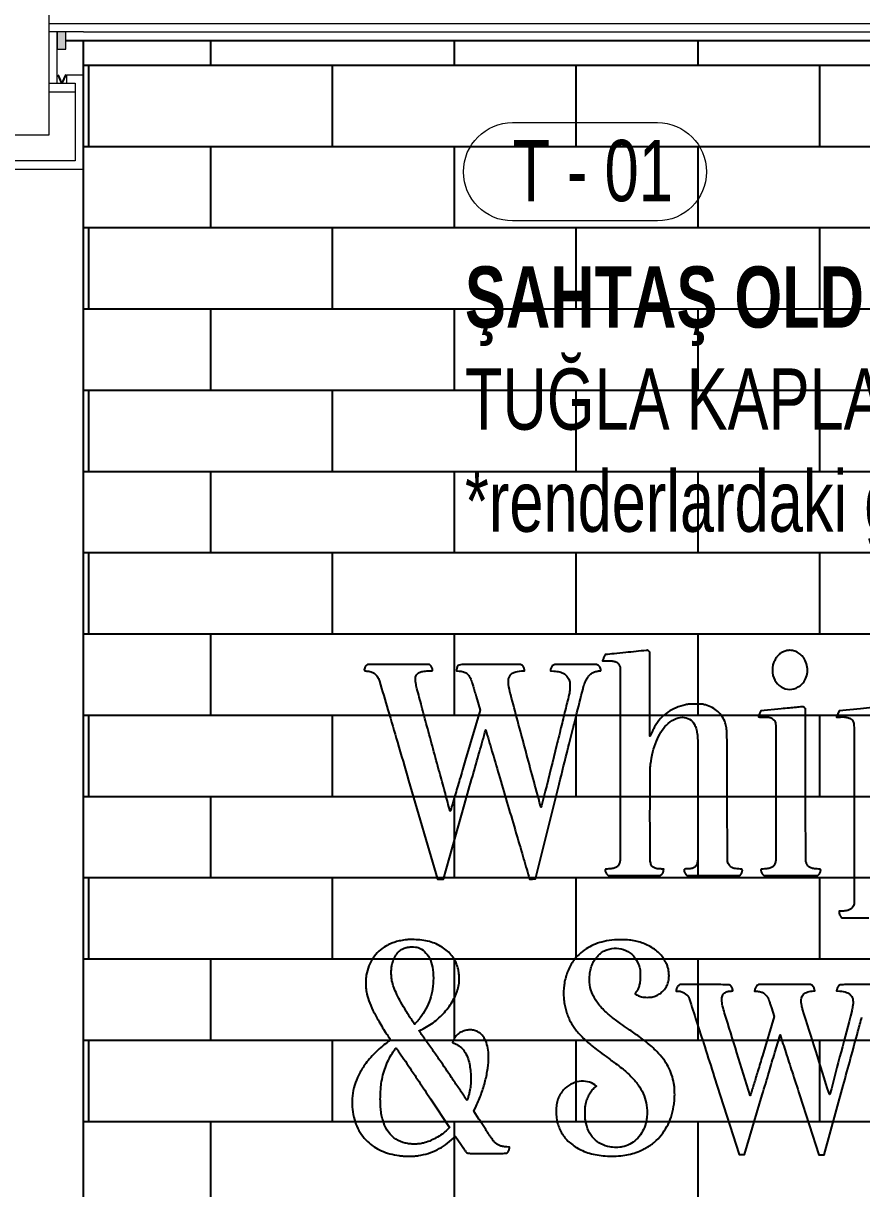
# Model space of a CAD drawing. Header units: millimetres. Extents: x 106699 to 122058, y 158555 to 162844.
# Drawn here: x 108036.4 to 108134.2, y 159782.3 to 159918.4 of the extents above; entities that cross this region are included whole.
import ezdxf

# ---------------------------------------------------------------- set-up
doc = ezdxf.new("R2010")
doc.units = ezdxf.units.MM
for name, color, linetype, lineweight in [('ahsap kesit on', 40, 'Continuous', 20), ('no3_tefriş ön kalın', 192, 'Continuous', 20), ('no3_yazı tefriş', 152, 'Continuous', 0)]:
    doc.layers.add(name, color=color, linetype=linetype, lineweight=lineweight)
doc.layers.add('area', color=200, linetype='Continuous', plot=False)
doc.layers.add('S2000-002 Çizgi', color=7, linetype='Continuous')
doc.styles.add('finish schedule$0$SIMPLEX', font='simplex.shx', dxfattribs={"width": 0.75, "height": 2.5})

# ---------------------------------------------------------------- blocks, each defined once
blk = doc.blocks.new('corncei')
at = {"linetype": 'Continuous'}
h = blk.add_hatch(color=254, dxfattribs=at)
h.dxf.hatch_style = 1
h.paths.add_polyline_path([(115776, 159996.47), (115776, 159994.47), (115775, 159994.47), (115775, 159996.47)])
at = {"layer": 'no3_tefriş ön kalın', "color": 6}
blk.add_lwpolyline([(115776, 159996.47), (115776, 159994.47), (115775, 159994.47), (115775, 159996.47), (115776, 159996.47)], dxfattribs=at)
blk = doc.blocks.new('A$Ce90a850b')
at = {"elevation": 0}
for points in [[(39.03, 100.24, 0.000267), (36.63, 100, 0.001265), (35.26, 99.86, 0.000219), (34.27, 99.76, 0.171752), (34.22, 99.74, 0.089122), (34.2, 99.7, 0.00086), (34.05, 99.39, 0.000743), (33.91, 99.07, 0.105151), (33.9, 99.03, 0.417923), (33.91, 99.03, 0.000166), (34.06, 99.03, 0.002031), (34.24, 99.03, 0.001217), (34.46, 99.04, -0.022658), (35.03, 99.02, -0.07078), (35.41, 98.94, -0.102485), (35.67, 98.78, -0.087046), (35.86, 98.52), (35.97, 98.3), (35.98, 87.07, -0.000182), (35.99, 81.64, -0.000717), (35.98, 78.3, -0.000204), (35.97, 75.85, -0.046195), (35.95, 75.63, -0.072242), (35.82, 75.25, -0.110492), (35.61, 74.99, -0.09882), (35.28, 74.83, -0.049108), (34.82, 74.76, 0.003335), (34.45, 74.73, 0.044497), (34.31, 74.71, 0.160273), (34.25, 74.67, 0.171696), (34.23, 74.6, 0.062061), (34.24, 74.47, 0.03792), (34.3, 74.31, 0.038241), (34.37, 74.17, 0.079886), (34.45, 74.08), (34.56, 73.99), (37.63, 73.99), (40.7, 73.99), (40.83, 74.1, 0.03257), (40.88, 74.15, 0.025314), (40.93, 74.21, 0.025913), (40.97, 74.27, 0.054777), (40.99, 74.32, 0.018449), (41.02, 74.43, 0.010992), (41.04, 74.56, 0.003426), (41.07, 74.7, 0.409278), (41.06, 74.71, 0.026377), (41.05, 74.71, 0.000066), (40.93, 74.72, 0.000421), (40.79, 74.73, 0.000262), (40.63, 74.74, -0.012309), (40.29, 74.77, -0.041442), (40.07, 74.82, -0.058753), (39.91, 74.89, -0.049771), (39.75, 75, -0.145256), (39.57, 75.29, -0.056061), (39.49, 75.77, -0.011673), (39.47, 76.76, -0.00033), (39.46, 81.01, -0.000249), (39.47, 84.32, -0.002437), (39.47, 85.72, -0.005186), (39.49, 86.52, -0.026122), (39.53, 86.96, -0.026318), (39.8, 88.41, -0.03599), (40.21, 89.67, -0.04054), (40.74, 90.72, -0.057605), (41.38, 91.54, -0.080607), (42.28, 92.2, -0.11397), (43.24, 92.44, -0.137398), (44.08, 92.22, -0.144736), (44.66, 91.6, -0.025601), (44.76, 91.37, -0.020589), (44.85, 91.12, -0.018964), (44.92, 90.84, -0.014738), (44.97, 90.53, -0.036725), (45.03, 89.8, -0.000211), (45.03, 82.92, -0.000137), (45.03, 75.93, -0.057776), (44.98, 75.45, -0.084889), (44.84, 75.13, -0.112412), (44.62, 74.91, -0.093552), (44.28, 74.78, -0.044482), (43.82, 74.74, 0.012017), (43.6, 74.74, 0.095122), (43.51, 74.71, 0.201939), (43.46, 74.66, 0.087764), (43.44, 74.57, 0.063817), (43.46, 74.43, 0.043526), (43.51, 74.29, 0.044001), (43.59, 74.16, 0.073489), (43.68, 74.06), (43.78, 73.99), (46.85, 73.99), (49.93, 73.99), (50.05, 74.11, 0.057262), (50.13, 74.21, 0.044974), (50.19, 74.33, 0.044147), (50.23, 74.47, 0.04961), (50.25, 74.61, 0.179066), (50.22, 74.67, 0.154666), (50.16, 74.71, 0.043592), (50.02, 74.73, 0.003428), (49.65, 74.76, -0.043119), (49.27, 74.81, -0.073831), (48.96, 74.94, -0.085288), (48.74, 75.13, -0.079425), (48.58, 75.38), (48.5, 75.59), (48.48, 83.31, 0.000185), (48.46, 89.09, 0.006044), (48.44, 90.48, 0.026304), (48.38, 91.22, 0.047687), (48.25, 91.81, 0.064175), (47.9, 92.52, 0.064533), (47.39, 93.11, 0.062734), (46.73, 93.58, 0.055252), (45.94, 93.88, 0.015364), (45.71, 93.94, 0.028714), (45.52, 93.97, 0.017796), (45.27, 93.98, 0.002813), (44.79, 93.98, 0.003428), (44.34, 93.98, 0.013956), (44.07, 93.97, 0.019888), (43.85, 93.95, 0.013571), (43.6, 93.9, 0.049629), (42.5, 93.56, 0.056367), (41.53, 93.02, 0.05557), (40.7, 92.28, 0.046109), (40, 91.32, 0.009653), (39.9, 91.15, 0.006095), (39.8, 90.95, 0.006119), (39.7, 90.75, 0.011195), (39.62, 90.58), (39.46, 90.22), (39.46, 95.12), (39.45, 100.03), (39.33, 100.15, 0.010487), (39.29, 100.19, 0.015935), (39.24, 100.23, 0.010575), (39.21, 100.26, 0.241467), (39.2, 100.26, -0.040682), (39.18, 100.26, -0.002343), (39.14, 100.25, -0.003557), (39.09, 100.25, -0.002606)], [(55.52, 100.24, 0.03845), (55.35, 100.2, 0.020746), (55.14, 100.13, 0.020576), (54.93, 100.04, 0.030937), (54.76, 99.95, 0.055862), (54.45, 99.7, 0.043674), (54.18, 99.37, 0.042312), (53.97, 98.98, 0.044112), (53.82, 98.57, 0.042391), (53.78, 98.3, 0.020625), (53.76, 97.94, 0.020612), (53.77, 97.59, 0.043786), (53.82, 97.31, 0.120187), (54.35, 96.34, 0.137675), (55.24, 95.78, 0.141231), (56.27, 95.77, 0.128867), (57.2, 96.31, 0.091219), (57.63, 96.94, 0.080617), (57.83, 97.7, 0.078919), (57.78, 98.5, 0.081737), (57.49, 99.24, 0.070573), (57.12, 99.7, 0.06946), (56.63, 100.04, 0.07101), (56.08, 100.23, 0.079807)], [(6.35, 98.5, 0.037861), (6.29, 98.44, 0.036826), (6.24, 98.37, 0.035492), (6.2, 98.29, 0.030279), (6.16, 98.2, 0.015123), (6.11, 97.99, 0.207851), (6.12, 97.91, 0.213658), (6.19, 97.87, 0.016042), (6.41, 97.84, -0.051658), (6.89, 97.76, -0.083503), (7.27, 97.58, -0.085129), (7.57, 97.28, -0.055707), (7.8, 96.86, -0.02706), (7.87, 96.66, -0.000052), (8.87, 93.3, -0.00038), (9.98, 89.52, -0.000235), (11.28, 85.08), (14.66, 73.55), (15, 73.55), (15.35, 73.55), (17.81, 82.27, -0.000121), (18.76, 85.6, -0.000202), (19.55, 88.41, -0.000002), (20.28, 90.97, -0.572393), (20.28, 90.97, -0.125376), (20.29, 90.96, -0.000001), (21.01, 88.49, -0.000114), (21.81, 85.78, -0.000069), (22.76, 82.55, 0.000022), (23.71, 79.31, 0.000035), (24.53, 76.53, 0.000007), (25.25, 74.08, 0.00159), (25.32, 73.85), (25.41, 73.55), (25.76, 73.56), (26.1, 73.57), (28.85, 84.63, -0.000296), (29.91, 88.9, -0.000465), (30.83, 92.57, -0.000109), (31.64, 95.78, -0.018972), (31.74, 96.12, -0.024694), (31.96, 96.69, -0.04634), (32.2, 97.12, -0.056516), (32.48, 97.44, -0.066744), (32.81, 97.67, -0.033596), (32.98, 97.74, -0.02297), (33.18, 97.8, -0.02314), (33.38, 97.84, -0.03827), (33.55, 97.85, 0.011709), (33.65, 97.86, 0.098507), (33.69, 97.87, 0.206206), (33.71, 97.89, 0.080236), (33.72, 97.94, 0.077679), (33.69, 98.14, 0.069897), (33.6, 98.33, 0.072788), (33.46, 98.48, 0.099667), (33.3, 98.57, 0.066424), (33.16, 98.59, 0.002309), (32.64, 98.6, 0.003204), (31.89, 98.61, 0.000934), (30.75, 98.61), (28.34, 98.61), (28.18, 98.53, 0.076842), (28.05, 98.44, 0.063292), (27.95, 98.31, 0.062849), (27.88, 98.15, 0.073401), (27.85, 98), (27.85, 97.87), (28.22, 97.84, -0.047185), (28.92, 97.73, -0.081283), (29.46, 97.5, -0.095477), (29.84, 97.13, -0.090481), (30.07, 96.65, -0.044345), (30.11, 96.42, -0.015761), (30.12, 96.08, -0.016041), (30.11, 95.73, -0.027711), (30.08, 95.44, -0.019388), (30.05, 95.26, -0.000102), (29.62, 93.5, -0.000453), (29.13, 91.5, -0.000288), (28.56, 89.16, -0.000044), (27.24, 83.8, -0.001646), (26.93, 82.59, -0.002742), (26.77, 81.97, -0.715683), (26.73, 81.96, -0.0337), (26.68, 82.1, -0.000008), (24.95, 88.53, -0.000046), (23.3, 94.68, -0.005798), (23.1, 95.45, -0.042411), (22.93, 96.55, -0.146262), (23.09, 97.25, -0.179552), (23.57, 97.66, -0.07086), (24.45, 97.85), (24.81, 97.87), (24.8, 98.02, 0.058417), (24.77, 98.17, 0.050405), (24.7, 98.33, 0.052831), (24.61, 98.46, 0.089672), (24.51, 98.54, 0.111369), (24.35, 98.59, 0.007551), (23.9, 98.6, 0.004247), (23.07, 98.61, 0.000317), (20.82, 98.61, 0.000486), (18.16, 98.61, 0.014628), (17.49, 98.59, 0.067452), (17.17, 98.52, 0.173554), (16.98, 98.38, 0.043011), (16.95, 98.32, 0.020996), (16.92, 98.23, 0.020654), (16.9, 98.14, 0.028061), (16.89, 98.06), (16.87, 97.87), (17.17, 97.84, -0.057064), (17.67, 97.75, -0.08883), (18.06, 97.55, -0.086563), (18.36, 97.22, -0.051695), (18.6, 96.75, -0.016603), (18.66, 96.56, -0.001345), (18.81, 96.08, -0.00181), (18.98, 95.5, -0.00139), (19.16, 94.86), (19.62, 93.26), (17.9, 87.41, -0.000185), (17.24, 85.17, -0.000305), (16.68, 83.27, -0.000018), (16.17, 81.56, -0.050624), (16.15, 81.51, -0.262277), (16.14, 81.5, -0.267016), (16.12, 81.51, -0.066915), (16.1, 81.55, -0.013142), (16.08, 81.62, 0.000754), (16.05, 81.75, 0.000002), (15.5, 83.78, 0.000011), (14.88, 86.06, 0.000007), (14.15, 88.74, -0.00024), (13.42, 91.44, -0.000367), (12.8, 93.77, -0.000121), (12.25, 95.8, -0.01025), (12.18, 96.11, -0.019707), (12.12, 96.44, -0.024115), (12.09, 96.76, -0.026634), (12.09, 97.03, -0.057552), (12.13, 97.24, -0.140104), (12.3, 97.51, -0.088702), (12.61, 97.7, -0.062797), (13.08, 97.82, -0.029042), (13.72, 97.85, 0.003505), (13.94, 97.86, 0.054887), (14.02, 97.87, 0.202857), (14.05, 97.89, 0.134515), (14.07, 97.94, 0.059116), (14.05, 98.09, 0.040366), (14, 98.25, 0.040917), (13.92, 98.4, 0.072406), (13.83, 98.5), (13.7, 98.61), (10.09, 98.61), (6.47, 98.61)], [(54.79, 93.43), (52.4, 93.19), (52.26, 92.89, 0.000775), (52.21, 92.77, 0.001004), (52.16, 92.65, 0.000753), (52.13, 92.56, 0.009035), (52.11, 92.52, 0.412086), (52.12, 92.49, 0.069001), (52.19, 92.48, 0.022117), (52.34, 92.47, 0.002296), (52.69, 92.47, -0.004329), (53.01, 92.47, -0.017033), (53.21, 92.46, -0.026794), (53.36, 92.44, -0.032243), (53.5, 92.4, -0.051), (53.68, 92.32, -0.045335), (53.85, 92.2, -0.046877), (53.99, 92.06, -0.067407), (54.08, 91.91, -0.098786), (54.13, 91.7, -0.002169), (54.14, 90.67, -0.00193), (54.15, 88.87, -0.000133), (54.16, 83.8, -0.000261), (54.17, 79.96, -0.001003), (54.16, 77.58, -0.000389), (54.15, 75.85, -0.04584), (54.13, 75.63, -0.072175), (54, 75.25, -0.11047), (53.79, 74.99, -0.098821), (53.46, 74.83, -0.049098), (53, 74.76, 0.003335), (52.63, 74.73, 0.044497), (52.49, 74.71, 0.160273), (52.43, 74.67, 0.171696), (52.41, 74.6, 0.062061), (52.42, 74.47, 0.03792), (52.48, 74.31, 0.038241), (52.55, 74.17, 0.079886), (52.63, 74.08), (52.74, 73.99), (55.9, 73.99), (59.06, 73.99), (59.17, 74.08, 0.079886), (59.25, 74.17, 0.038241), (59.32, 74.31, 0.03792), (59.37, 74.47, 0.062061), (59.39, 74.6, 0.17364), (59.37, 74.67, 0.158991), (59.3, 74.71, 0.044224), (59.17, 74.73, 0.003345), (58.79, 74.76, -0.051663), (58.34, 74.83, -0.09714), (58.01, 75, -0.108093), (57.79, 75.26, -0.075452), (57.67, 75.62, -0.044387), (57.65, 75.84, -0.000253), (57.64, 77.86, -0.000838), (57.63, 80.55, -0.000251), (57.63, 84.64), (57.63, 93.45), (57.51, 93.56, 0.02831), (57.45, 93.62, 0.049361), (57.39, 93.65, 0.058391), (57.34, 93.67, 0.065492), (57.28, 93.67, 0.015253), (57.2, 93.67, 0.000107), (56.51, 93.6, 0.000414), (55.71, 93.52, 0.000265)], [(11.06, 66.47, 0.017034), (10.34, 66.36, 0.027059), (9.73, 66.21, 0.029579), (9.18, 66.01, 0.026975), (8.64, 65.74, 0.05642), (7.81, 65.13, 0.057163), (7.13, 64.34, 0.055622), (6.64, 63.41, 0.048564), (6.34, 62.34, 0.031208), (6.29, 61.91, 0.016422), (6.27, 61.36, 0.016417), (6.3, 60.82, 0.030004), (6.36, 60.38, 0.037633), (6.64, 59.35, 0.025674), (7.12, 58.23, 0.021259), (7.8, 56.96, 0.011837), (8.72, 55.47, -0.000755), (8.9, 55.21, -0.001236), (9.04, 54.99, -0.000112), (9.17, 54.79, -0.144355), (9.17, 54.78, -0.232726), (9.17, 54.77, -0.000463), (9.06, 54.69, -0.003042), (8.93, 54.6, -0.001865), (8.78, 54.49, 0.018268), (8.03, 53.88, 0.019294), (7.33, 53.24, 0.019832), (6.7, 52.56, 0.022215), (6.16, 51.86, 0.038745), (5.46, 50.7, 0.043327), (4.98, 49.48, 0.044669), (4.72, 48.24, 0.046588), (4.7, 46.98, 0.036964), (4.88, 45.77, 0.047798), (5.24, 44.7, 0.050103), (5.77, 43.76, 0.047513), (6.48, 42.93, 0.044083), (7.24, 42.32, 0.042281), (8.1, 41.84, 0.039988), (9.07, 41.5, 0.031906), (10.17, 41.28, 0.021825), (10.69, 41.23, 0.01155), (11.34, 41.21, 0.011447), (11.98, 41.23, 0.028184), (12.44, 41.28, 0.036743), (13.56, 41.54, 0.039338), (14.6, 41.96, 0.038566), (15.58, 42.55, 0.032802), (16.51, 43.3), (16.75, 43.52), (17.36, 42.6, 0.002793), (17.67, 42.14, 0.010329), (17.87, 41.86, 0.013546), (18.01, 41.68, 0.089471), (18.1, 41.6, 0.10475), (18.23, 41.56, 0.018222), (18.51, 41.54, 0.007221), (19.01, 41.53, 0.000507), (20.44, 41.53, 0.000609), (21.77, 41.53, 0.006052), (22.32, 41.54, 0.010816), (22.64, 41.56, 0.108138), (22.77, 41.59, 0.095392), (22.86, 41.67, 0.04928), (22.94, 41.79, 0.044995), (23.01, 41.95, 0.042217), (23.04, 42.11), (23.07, 42.26), (22.73, 42.29, -0.026519), (22.25, 42.35, -0.053023), (21.88, 42.46, -0.060692), (21.57, 42.63, -0.047336), (21.29, 42.88, -0.025101), (21.17, 43.02, -0.005598), (20.99, 43.27, -0.005798), (20.78, 43.57, -0.005571), (20.58, 43.87, 0.000123), (20.35, 44.22, 0.00006), (20.06, 44.66, 0.00006), (19.76, 45.13, 0.000087), (19.49, 45.54), (18.88, 46.46), (19.17, 47.06, 0.02595), (19.77, 48.49, 0.025128), (20.23, 50, 0.02604), (20.52, 51.48, 0.035169), (20.62, 52.84, 0.042925), (20.53, 53.83, 0.062059), (20.28, 54.67, 0.072776), (19.87, 55.32, 0.099611), (19.32, 55.75, 0.028584), (19.08, 55.85, 0.039522), (18.85, 55.92, 0.03834), (18.61, 55.94, 0.024774), (18.33, 55.94, 0.057395), (17.75, 55.84, 0.070359), (17.24, 55.6, 0.071801), (16.83, 55.25, 0.063214), (16.52, 54.77, 0.008533), (16.47, 54.68, 0.010938), (16.44, 54.6, 0.008955), (16.41, 54.53, 0.086907), (16.41, 54.5, 0.218417), (16.42, 54.47, 0.04274), (16.46, 54.44, 0.035941), (16.52, 54.41, 0.020541), (16.6, 54.39, -0.078147), (17.18, 54.09, -0.069489), (17.67, 53.62, -0.061744), (18.06, 52.98, -0.043106), (18.34, 52.18, -0.031232), (18.47, 51.46, -0.020817), (18.54, 50.63, -0.020857), (18.54, 49.8, -0.032245), (18.46, 49.09, -0.013367), (18.38, 48.71, -0.00907), (18.28, 48.28, -0.004423), (18.16, 47.87, -0.127152), (18.11, 47.77, -0.46318), (18.08, 47.78, -0.001372), (17.83, 48.12, -0.005047), (17.53, 48.56, -0.001963), (17.12, 49.17, 0.001196), (16.29, 50.4, 0.002177), (15.61, 51.4, 0.002203), (14.93, 52.39, 0.001259), (14.09, 53.58, -0.000616), (13.23, 54.8, -0.004007), (12.8, 55.42, -0.001896), (12.53, 55.83, -0.494806), (12.54, 55.87, 0.033049), (12.57, 55.88, 0.000736), (12.69, 55.94, 0.001663), (12.83, 56.01, 0.001124), (12.99, 56.09, 0.054541), (14.48, 57.06, 0.052038), (15.75, 58.34, 0.054325), (16.67, 59.79, 0.074328), (17.15, 61.26, 0.036503), (17.19, 61.78, 0.026947), (17.17, 62.36, 0.026644), (17.09, 62.94, 0.032616), (16.95, 63.47, 0.096626), (16.22, 64.73, 0.08431), (15.05, 65.7, 0.075568), (13.5, 66.3, 0.057575), (11.69, 66.49, 0.002062), (11.48, 66.49, 0.002587), (11.29, 66.49, 0.002075), (11.13, 66.48, 0.020283)], [(12.41, 65.55, -0.112947), (13.14, 65.1, -0.084726), (13.71, 64.33, -0.070078), (14.06, 63.28, -0.045602), (14.17, 62, -0.03833), (14.08, 60.72, -0.04219), (13.79, 59.52, -0.042828), (13.3, 58.4, -0.04191), (12.63, 57.37, -0.008465), (12.41, 57.1, -0.009992), (12.2, 56.85, -0.003366), (12, 56.63, -0.436269), (11.97, 56.63, -0.041941), (11.91, 56.71, -0.000474), (11.56, 57.24, -0.001686), (11.23, 57.75, -0.00368), (10.98, 58.15, -0.011749), (10.37, 59.18, -0.019027), (9.9, 60.1, -0.022197), (9.56, 60.92, -0.031342), (9.34, 61.68, -0.033803), (9.28, 62.08, -0.018879), (9.26, 62.58, -0.018858), (9.27, 63.08, -0.032292), (9.33, 63.49, -0.047959), (9.55, 64.22, -0.067312), (9.89, 64.81, -0.074288), (10.34, 65.25, -0.076969), (10.89, 65.53, -0.04352), (11.25, 65.61, -0.030867), (11.67, 65.64, -0.031246), (12.07, 65.62, -0.052409)], [(35.31, 66.48, 0.025212), (34.1, 66.27, 0.039186), (33.09, 65.97, 0.042774), (32.21, 65.53, 0.039279), (31.39, 64.94, 0.067584), (30.47, 63.92, 0.059445), (29.8, 62.64, 0.05706), (29.44, 61.19, 0.053051), (29.39, 59.66, 0.020754), (29.48, 58.96, 0.025463), (29.62, 58.32, 0.026142), (29.82, 57.71, 0.024179), (30.08, 57.1, 0.019907), (30.38, 56.58, 0.022155), (30.7, 56.1, 0.021059), (31.08, 55.62, 0.015093), (31.54, 55.13, 0.013979), (32.08, 54.61, 0.013639), (32.65, 54.12, 0.01064), (33.36, 53.56, 0.004285), (34.35, 52.84, -0.003053), (35.45, 52.03, -0.009796), (36.17, 51.48, -0.013847), (36.72, 51.02, -0.014444), (37.23, 50.53, -0.038989), (38.08, 49.54, -0.052839), (38.67, 48.52, -0.055271), (39.01, 47.44, -0.04884), (39.12, 46.26, -0.01601), (39.11, 45.86, -0.021569), (39.07, 45.5, -0.02258), (39, 45.16, -0.020672), (38.9, 44.81, -0.05886), (38.48, 43.9, -0.064223), (37.86, 43.15, -0.066627), (37.09, 42.6, -0.071988), (36.23, 42.29, -0.033663), (35.92, 42.25, -0.016487), (35.51, 42.23, -0.016449), (35.1, 42.25, -0.027248), (34.76, 42.29, -0.076869), (33.73, 42.64, -0.085311), (32.89, 43.27, -0.081506), (32.29, 44.18, -0.062933), (31.94, 45.31, -0.028837), (31.89, 45.72, -0.0147), (31.88, 46.24, -0.014701), (31.89, 46.77, -0.028018), (31.94, 47.18, -0.0353), (32.1, 47.81, -0.043214), (32.33, 48.37, -0.04637), (32.64, 48.85, -0.054244), (33.02, 49.23), (33.22, 49.39), (33.04, 49.52, 0.107694), (32.18, 49.9, 0.08948), (31.19, 49.93, 0.085296), (30.2, 49.6, 0.085544), (29.38, 48.96, 0.04799), (28.99, 48.44, 0.050311), (28.72, 47.86, 0.047955), (28.55, 47.21, 0.037143), (28.5, 46.48, 0.065261), (28.68, 45.04, 0.077637), (29.23, 43.78, 0.077008), (30.14, 42.75, 0.062896), (31.39, 41.95, 0.031292), (32.2, 41.62, 0.029733), (33.05, 41.4, 0.027982), (33.98, 41.26, 0.021751), (35, 41.21, 0.021905), (36.05, 41.26, 0.031311), (36.97, 41.4, 0.033113), (37.82, 41.64, 0.029421), (38.67, 42, 0.014994), (39.11, 42.23, 0.020142), (39.49, 42.47, 0.020542), (39.84, 42.74, 0.016648), (40.19, 43.05, 0.047502), (40.96, 43.91, 0.044683), (41.57, 44.92, 0.042795), (42.01, 46.07, 0.036688), (42.27, 47.33, 0.021786), (42.33, 47.9, 0.013534), (42.34, 48.56, 0.01356), (42.32, 49.21, 0.029148), (42.26, 49.7, 0.036534), (41.99, 50.73, 0.042313), (41.59, 51.66, 0.04053), (41.02, 52.54, 0.029271), (40.26, 53.43, 0.016983), (39.66, 54, 0.01568), (39.02, 54.54, 0.011546), (38.18, 55.17, 0.004065), (36.94, 56.04, -0.002623), (36.06, 56.66, -0.006619), (35.43, 57.12, -0.008744), (34.92, 57.51, -0.010775), (34.47, 57.89, -0.043294), (33.46, 58.95, -0.063415), (32.78, 60.05, -0.069287), (32.44, 61.2, -0.06583), (32.42, 62.43, -0.031781), (32.55, 63.1, -0.044478), (32.75, 63.68, -0.047282), (33.03, 64.18, -0.043625), (33.42, 64.64, -0.018822), (33.67, 64.88, -0.032962), (33.91, 65.06, -0.035036), (34.15, 65.19, -0.024865), (34.44, 65.31, -0.093346), (35.56, 65.49, -0.101251), (36.63, 65.23, -0.100635), (37.52, 64.58, -0.091105), (38.12, 63.6, -0.02285), (38.23, 63.26, -0.035507), (38.3, 62.96, -0.030235), (38.32, 62.62, -0.01184), (38.32, 62.14, -0.020585), (38.28, 61.54, -0.038534), (38.18, 61.06, -0.046581), (38.04, 60.67, -0.054909), (37.82, 60.34, 0.012459), (37.78, 60.28, 0.01625), (37.75, 60.23, 0.013878), (37.72, 60.19, 0.126389), (37.72, 60.17, 0.284343), (37.75, 60.12, 0.007339), (37.99, 60, 0.015663), (38.25, 59.89, 0.026392), (38.47, 59.82, 0.045819), (38.76, 59.77, 0.02009), (39.14, 59.75, 0.020096), (39.52, 59.77, 0.04549), (39.81, 59.81, 0.048211), (40.33, 60.01, 0.055619), (40.78, 60.3, 0.056951), (41.15, 60.67, 0.054804), (41.43, 61.12, 0.027898), (41.54, 61.39, 0.032617), (41.62, 61.66, 0.030728), (41.66, 61.95, 0.020558), (41.68, 62.29, 0.02722), (41.65, 62.74, 0.035528), (41.58, 63.15, 0.035409), (41.45, 63.54, 0.026759), (41.25, 63.95, 0.042131), (40.87, 64.53, 0.042723), (40.4, 65.03, 0.040422), (39.83, 65.47, 0.030984), (39.14, 65.85, 0.028329), (38.47, 66.13, 0.03116), (37.79, 66.32, 0.029116), (37.05, 66.43, 0.019792), (36.21, 66.48, 0.001981), (35.9, 66.48, 0.00263), (35.62, 66.48, 0.001867), (35.39, 66.48, 0.026331)], [(10.21, 53.28, -0.00177), (10.9, 52.29, -0.001666), (11.59, 51.27, -0.001131), (12.47, 49.95, -0.000319), (13.84, 47.89), (16.05, 44.56), (15.81, 44.32, -0.031654), (15.18, 43.79, -0.02981), (14.47, 43.34, -0.030532), (13.74, 42.98, -0.038385), (13.02, 42.74, -0.032046), (12.51, 42.65, -0.027169), (11.95, 42.62, -0.027204), (11.4, 42.65, -0.032402), (10.88, 42.74, -0.085321), (9.8, 43.2, -0.089055), (8.96, 43.99, -0.078663), (8.37, 45.12, -0.050378), (8.04, 46.56, -0.024294), (7.99, 47.23, -0.011361), (7.98, 48.1, -0.011382), (8.02, 48.99, -0.022032), (8.09, 49.69, -0.023012), (8.29, 50.66, -0.026147), (8.57, 51.58, -0.026943), (8.93, 52.43, -0.027845), (9.38, 53.23, -0.006168), (9.53, 53.46, -0.009909), (9.66, 53.65, -0.004439), (9.78, 53.81, -0.24983), (9.81, 53.83, -0.222466), (9.83, 53.82, -0.000938), (9.94, 53.66, -0.004294), (10.07, 53.49, -0.002663)]]:
    blk.add_lwpolyline(points, format="xyb", close=True, dxfattribs=at)
for points in [[(66.53, 93.69), (64.03, 93.44), (61.54, 93.19), (61.38, 92.84, 0.001402), (61.32, 92.7, 0.002221), (61.27, 92.58, 0.000495), (61.23, 92.48, 0.098993), (61.23, 92.46, 0.419746), (61.23, 92.46, 0.001167), (61.35, 92.46, 0.005386), (61.49, 92.47, 0.003222), (61.65, 92.47, -0.029141), (62.15, 92.47, -0.04929), (62.56, 92.41, -0.061113), (62.88, 92.28, -0.101342), (63.1, 92.09, -0.14815), (63.25, 91.73, -0.015117), (63.29, 90.79, -0.004656), (63.31, 88.89, -0.000144), (63.31, 81.09), (63.3, 70.66), (63.21, 70.45, -0.083283), (63.05, 70.18, -0.094471), (62.8, 69.99, -0.074791), (62.46, 69.87, -0.033604), (61.99, 69.82), (61.55, 69.8), (61.55, 69.69, 0.045781), (61.56, 69.54, 0.045544), (61.6, 69.4, 0.047086), (61.67, 69.28, 0.057652), (61.75, 69.17), (61.87, 69.05), (65, 69.05, 0.000474)], [(65.35, 61.24, 0.00053), (63.94, 61.24, 0.000558), (62.56, 61.24, 0.0065), (62.02, 61.23, 0.013859), (61.72, 61.22, 0.101437), (61.59, 61.18, 0.082772), (61.48, 61.09, 0.053271), (61.39, 60.97, 0.050033), (61.32, 60.82, 0.0509), (61.28, 60.66), (61.25, 60.5), (61.63, 60.48, -0.06374), (62.42, 60.33, -0.143811), (62.92, 59.98, -0.147273), (63.15, 59.43, -0.068033), (63.12, 58.65, -0.021261), (63.01, 58.13, -0.000129), (61.76, 53.4, -0.000012), (60.47, 48.45, -0.340824), (60.43, 48.43, -0.327552), (60.4, 48.45, -0.00001), (58.82, 53.5, -0.000092), (57.28, 58.37, -0.025415), (57.18, 58.79, -0.065001), (57.12, 59.5, -0.142343), (57.3, 60.01, -0.14853), (57.72, 60.33, -0.073047), (58.39, 60.48), (58.7, 60.5), (58.68, 60.63, 0.049064), (58.64, 60.8, 0.056167), (58.57, 60.95, 0.060327), (58.47, 61.08, 0.075255), (58.35, 61.16), (58.19, 61.24), (55.16, 61.24), (52.13, 61.24), (52.01, 61.16, 0.066821), (51.9, 61.07, 0.046453), (51.81, 60.94, 0.044435), (51.74, 60.79, 0.046848), (51.7, 60.64), (51.68, 60.49), (51.84, 60.49, -0.035659), (52.02, 60.47, -0.019549), (52.25, 60.43, -0.019527), (52.46, 60.37, -0.042245), (52.62, 60.31, -0.045265), (52.79, 60.2, -0.029462), (52.95, 60.06, -0.029544), (53.1, 59.9, -0.047407), (53.21, 59.74, -0.035865), (53.26, 59.63, -0.002933), (53.37, 59.31, -0.003925), (53.5, 58.94, -0.003011), (53.63, 58.53), (53.96, 57.5), (52.58, 52.94, -0.000084), (52.06, 51.18, -0.000136), (51.61, 49.69, -0.000012), (51.2, 48.36, -0.014838), (51.18, 48.31, -0.71679), (51.15, 48.31, -0.000031), (49.61, 53.27, -0.000273), (48.17, 57.91, -0.01644), (47.94, 58.76, -0.040329), (47.84, 59.45, -0.109196), (47.91, 59.94, -0.14912), (48.16, 60.26, -0.102204), (48.58, 60.45, -0.015274), (48.67, 60.46, -0.009658), (48.77, 60.47, -0.009697), (48.87, 60.48, -0.017591), (48.95, 60.49, 0.036337), (49.08, 60.5, 0.266539), (49.12, 60.53, 0.15742), (49.13, 60.6, 0.011925), (49.08, 60.8, 0.051657), (49.02, 60.93, 0.055068), (48.94, 61.05, 0.057391), (48.84, 61.14, 0.066364), (48.72, 61.2, 0.086313), (48.62, 61.22, 0.000953), (47.95, 61.23, 0.002412), (47.06, 61.24, 0.000847), (45.79, 61.24), (42.95, 61.24), (42.83, 61.16, 0.078484), (42.73, 61.07, 0.042577), (42.64, 60.94, 0.040915), (42.57, 60.78, 0.049104), (42.53, 60.62), (42.51, 60.49), (42.67, 60.49, -0.066284), (43.08, 60.43, -0.065471), (43.45, 60.27, -0.067797), (43.77, 60.03, -0.0814), (43.98, 59.72, -0.034144), (44.04, 59.6, -0.000041), (44.89, 56.94, -0.000377), (45.85, 53.97, -0.000232), (46.97, 50.48), (49.88, 41.39), (50.19, 41.39), (50.51, 41.39), (52.57, 48.37, -0.000122), (53.36, 51.04, -0.000202), (54.03, 53.3, -0.000003), (54.64, 55.34, -0.124909), (54.65, 55.36, -0.559708), (54.65, 55.36, -0.000006), (55.32, 53.31, -0.000375), (56.05, 51.05, -0.000224), (56.92, 48.37), (59.19, 41.37), (59.5, 41.37), (59.81, 41.37), (62.02, 49.46, -0.000064), (63.74, 55.78, -0.001739), (64.2, 57.45, -0.00647)]]:
    blk.add_lwpolyline(points, format="xyb", dxfattribs=at)
blk = doc.blocks.new('A$C70724eea')
at = {"layer": 'no3_yazı tefriş', "lineweight": 9, "elevation": 0.21}
blk.add_lwpolyline([(5.74, 40.96, -1), (5.74, 52.43), (22.64, 52.43, -1), (22.64, 40.96)], format="xyb", close=True, dxfattribs=at)
at = {"layer": 'no3_yazı tefriş', "lineweight": 9, "insert": (5.73, 50.41, 0.43), "char_height": 7.1462, "width": 90.8995, "attachment_point": 1, "style": 'finish schedule$0$SIMPLEX'}
blk.add_mtext('{\\fManrope Light|b0|i0|c162|p2;T - 01}', dxfattribs=at)
at = {"layer": 'no3_yazı tefriş', "lineweight": 9, "insert": (0.18, 35.65), "char_height": 7.14621, "attachment_point": 1, "style": 'finish schedule$0$SIMPLEX'}
blk.add_mtext_dynamic_manual_height_columns('{\\fManrope SemiBold|b0|i0|c162|p2;Ş\\fManrope SemiBold|b0|i0|c0|p2;AHTA\\fManrope SemiBold|b0|i0|c162|p2;Ş\\fManrope SemiBold|b0|i0|c0|p2; OLD BRICK BLANCO\\fArial|b0|i0|c162|p34;\\P\\fManrope Light|b0|i0|c162|p2;TUĞLA KAPLAMA^J*renderlardaki gibi uygulanacak}', width=639.9597, gutter_width=250, heights=[0], dxfattribs=at)

msp = doc.modelspace()

# ---------------------------------------------------------------- hatches: boundary and pattern name
at = {"layer": 'S2000-002 Çizgi', "true_color": 0x7a7a7a}
h = msp.add_hatch(dxfattribs=at)
h.set_pattern_fill('AR-BRSTD', color=8, scale=0.14)
h.set_pattern_definition([(0, (-7412.203, -79.098), (0, 9.483852), []), (90, (-7412.203, -79.098), (-14.224, 9.483852), [9.483852, -9.483852])])
h.paths.add_polyline_path([(108043.4, 159676.32), (108043.4, 159916.37), (108230.19, 159916.37), (108230.19, 159676.32), (108214.67, 159676.32), (108213.58, 159686.03), (108212.21, 159706.17), (108211.49, 159706.17), (108211.49, 159707.33), (108211.79, 159708.89), (108212.43, 159709.36), (108213.54, 159711.44), (108215.28, 159733.99), (108223.97, 159733.99), (108223.97, 159735.03), (108223.5, 159735.76), (108222.23, 159737.05), (108221.67, 159737.05), (108221.67, 159737.57), (108215.2, 159737.57), (108215.22, 159739.97), (108214.88, 159741.97), (108214.06, 159744.41), (108212.89, 159746.1), (108210.89, 159747.94), (108207.77, 159749.39), (108205.33, 159750.24), (108201.86, 159750.94), (108197.65, 159751.49), (108193.2, 159751.49), (108186.02, 159751.1), (108180, 159749.65), (108176.29, 159747.8), (108172.98, 159744.78), (108172.2, 159741.33), (108172.07, 159737.43), (108166.11, 159737.43), (108165.8, 159736.91), (108164.74, 159736.47), (108164.16, 159735.2), (108163.75, 159735.05), (108163.94, 159734.39), (108172.4, 159734.39), (108173.35, 159719.6), (108174.21, 159711.26), (108174.74, 159709.59), (108175.67, 159708.99), (108175.85, 159707.48), (108175.85, 159706.23), (108175.31, 159706.04), (108175.15, 159704.85), (108174.78, 159698.35), (108174.16, 159688.8), (108173.1, 159678.94), (108172.91, 159676.32)])

# ---------------------------------------------------------------- linework, layer by layer
at = {"layer": 'ahsap kesit on'}
for p, q in [((108039.32, 159918.37), (108557.4, 159918.37)), ((108043.4, 159917.37), (108039.32, 159917.37, 0.03)), ((108040.32, 159911.37), (108040.32, 159917.37, 0.03)), ((108043.4, 159917.37), (108558.4, 159917.37)), ((108041.4, 159912.37), (108043.4, 159912.37)), ((108043.4, 159901.32), (108043.4, 159912.37)), ((108039.32, 159911.37), (108042.4, 159911.37)), ((108039.32, 159910.37), (108042.4, 159910.37)), ((108043.4, 159666.32), (108043.4, 159901.32))]:
    msp.add_line(p, q, dxfattribs=at)
at = {"layer": 'ahsap kesit on', "elevation": 0.03}
msp.add_lwpolyline([(108039.32, 159921.37), (108039.32, 159905.32), (107967.47, 159905.32), (107967.47, 159921.37), (107773.99, 159921.37), (107773.99, 159878.82)], dxfattribs=at)
at = {"layer": 'ahsap kesit on'}
for points in [[(108042.4, 159911.37), (108042.4, 159902.32), (107964.4, 159902.32), (107964.4, 159918.37), (107775.99, 159918.37), (107775.99, 159878.82)], [(108043.4, 159901.32), (107963.4, 159901.32), (107963.4, 159917.37), (107776.99, 159917.37), (107776.99, 159877.82)], [(108041.4, 159912.37), (108041.4, 159911.37)]]:
    msp.add_lwpolyline(points, dxfattribs=at)
at = {"layer": 'area', "elevation": 0}
msp.add_lwpolyline([(108043.4, 159676.32), (108043.4, 159916.37), (108230.19, 159916.37), (108230.19, 159676.32)], dxfattribs=at)
at = {"layer": 'S2000-002 Çizgi', "color": 8, "true_color": 0x7a7a7a}
msp.add_line((108041.32, 159916.37, 0.03), (108697.4, 159916.37, -0.03), dxfattribs=at)
at = {"layer": 'S2000-002 Çizgi'}
msp.add_lwpolyline([(108041.31, 159912.39), (108040.86, 159911.37), (108040.43, 159912.36)], dxfattribs=at)

# ---------------------------------------------------------------- block references
at = {"layer": 'S2000-002 Çizgi', "xscale": -1}
msp.add_blockref('corncei', (223816.32, -79.1, 0.03), dxfattribs=at)
at = {"layer": 'S2000-002 Çizgi'}
for name, p in [('A$C70724eea', (108087.74, 159854.35)), ('A$Ce90a850b', (108070.06, 159744.93))]:
    msp.add_blockref(name, p, dxfattribs=at)

doc.saveas('drawing.dxf')
